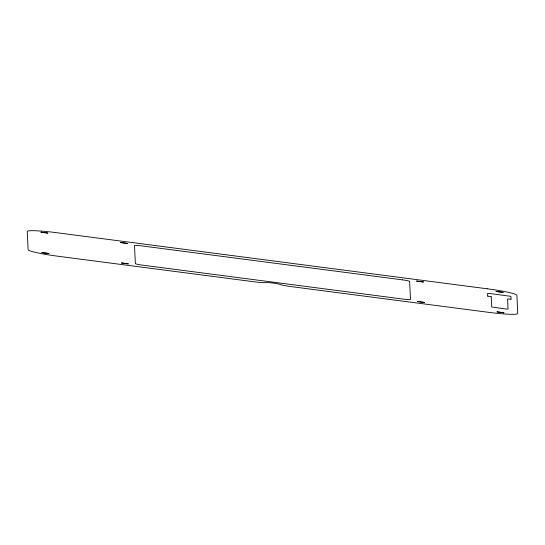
<?xml version="1.0" encoding="UTF-8"?>
<svg xmlns="http://www.w3.org/2000/svg" width="545" height="545" viewBox="0 0 545 545"><rect width="100%" height="100%" fill="white"/><g stroke="black" fill="none" stroke-linecap="round" stroke-linejoin="round"><path stroke-width="0.82" d="M511.019 299.205L507.572 298.926L508.042 309.09L505.889 309.015L491.726 306.978L491.236 296.814M491.222 296.793L487.761 296.173M511.046 299.185L510.917 296.46L510.508 296.289L489.921 293.517L487.605 293.408L487.727 296.146M40.964 232.17L47.946 233.103L40.991 232.15M41.931 252.594L48.921 253.527L41.931 252.594M120.465 242.525L127.455 243.458L120.534 242.491M121.433 262.949L128.422 263.882L121.46 262.928M416.584 281.097L423.574 282.031L416.612 281.077M417.552 301.521L424.541 302.455L417.552 301.521M496.086 291.452L503.076 292.386L496.086 291.452M497.06 311.876L504.043 312.81L497.088 311.863M487.148 288.782L56.735 232.715A29.866 2.602 7.5 0 0 27.25 231.502L28.115 249.719A29.866 2.602 7.5 0 0 57.852 256.218L254.869 281.881A11.758 1.022 7.5 0 0 265.96 282.603A7.467 0.654 7.5 0 1 273.004 283.059A7.467 0.654 7.5 0 1 280.089 284.442A11.758 1.022 7.5 0 0 291.248 286.622L488.266 312.285A29.866 2.602 7.5 0 0 517.75 313.498L516.885 295.281A29.866 2.602 7.5 0 0 487.148 288.782M402.612 279.878L141.475 245.863A7.058 0.613 7.5 0 0 134.506 245.577L135.364 263.589A7.058 0.613 7.5 0 0 142.388 265.122L403.525 299.137A7.058 0.613 7.5 0 0 410.494 299.423L409.636 281.411A7.058 0.613 7.5 0 0 402.612 279.878"/></g></svg>
